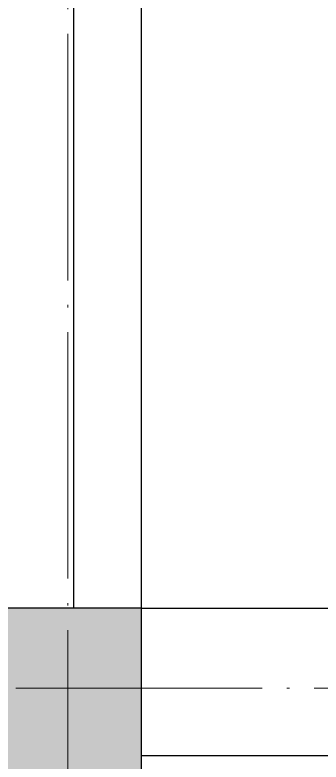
# Model space of a CAD drawing. Header units: inches. Extents: x -50945 to 250244, y -404780 to 18493.
# Drawn here: x 110713 to 111210, y -322040 to -320828 of the extents above; entities that cross this region are included whole.
import ezdxf

# ---------------------------------------------------------------- set-up
doc = ezdxf.new("R2010")
doc.units = ezdxf.units.IN
doc.header["$MEASUREMENT"] = 0
doc.linetypes.add('DOTE', pattern=[2.42, 2, -0.2, 0.02, -0.2])
for name, color, linetype in [('D-ARCHI', 250, 'Continuous'), ('EVH 立面填充', 8, 'Continuous'), ('IBS-003-建筑窗框', 3, 'Continuous'), ('IBS-182-原建筑非承重墙', 150, 'Continuous'), ('IBS-200-原建筑承重墙柱', 200, 'Continuous'), ('IBS-63-原建筑窗', 63, 'Continuous')]:
    doc.layers.add(name, color=color, linetype=linetype)

msp = doc.modelspace()

# ---------------------------------------------------------------- hatches: boundary and pattern name
at = {"layer": 'EVH 立面填充'}
h = msp.add_hatch(color=256, dxfattribs=at)
h.dxf.hatch_style = 1
h.paths.add_polyline_path([(110698.67, -322030.4), (110698.67, -323480.4), (110918.67, -323480.4), (110918.67, -321790.4), (110488.67, -321790.4), (110488.67, -322030.4)])

# ---------------------------------------------------------------- linework, layer by layer
at = {"layer": 'D-ARCHI', "color": 251, "linetype": 'DOTE', "lineweight": 5, "ltscale": 200}
for p, q in [((110798.67, -325130.4), (110798.67, -317590.16)), ((116438.67, -321920.4), (96098.67, -321920.4))]:
    msp.add_line(p, q, dxfattribs=at)
at = {"layer": 'IBS-003-建筑窗框', "color": 251, "ltscale": 10}
msp.add_line((110918.67, -321790.4), (110918.67, -320290.16), dxfattribs=at)
at = {"layer": 'IBS-182-原建筑非承重墙'}
for p, q in [((110918.67, -321790.4), (111268.67, -321790.4)), ((111268.67, -322030.4), (110918.67, -322030.4))]:
    msp.add_line(p, q, dxfattribs=at)
at = {"layer": 'IBS-200-原建筑承重墙柱', "ltscale": 0.02}
for p, q in [((110918.67, -321790.4), (110488.67, -321790.4)), ((110918.67, -323480.4), (110918.67, -321790.4))]:
    msp.add_line(p, q, dxfattribs=at)
at = {"layer": 'IBS-63-原建筑窗'}
msp.add_line((110808.67, -321790.4), (110808.67, -320410.16), dxfattribs=at)

doc.saveas('drawing.dxf')
